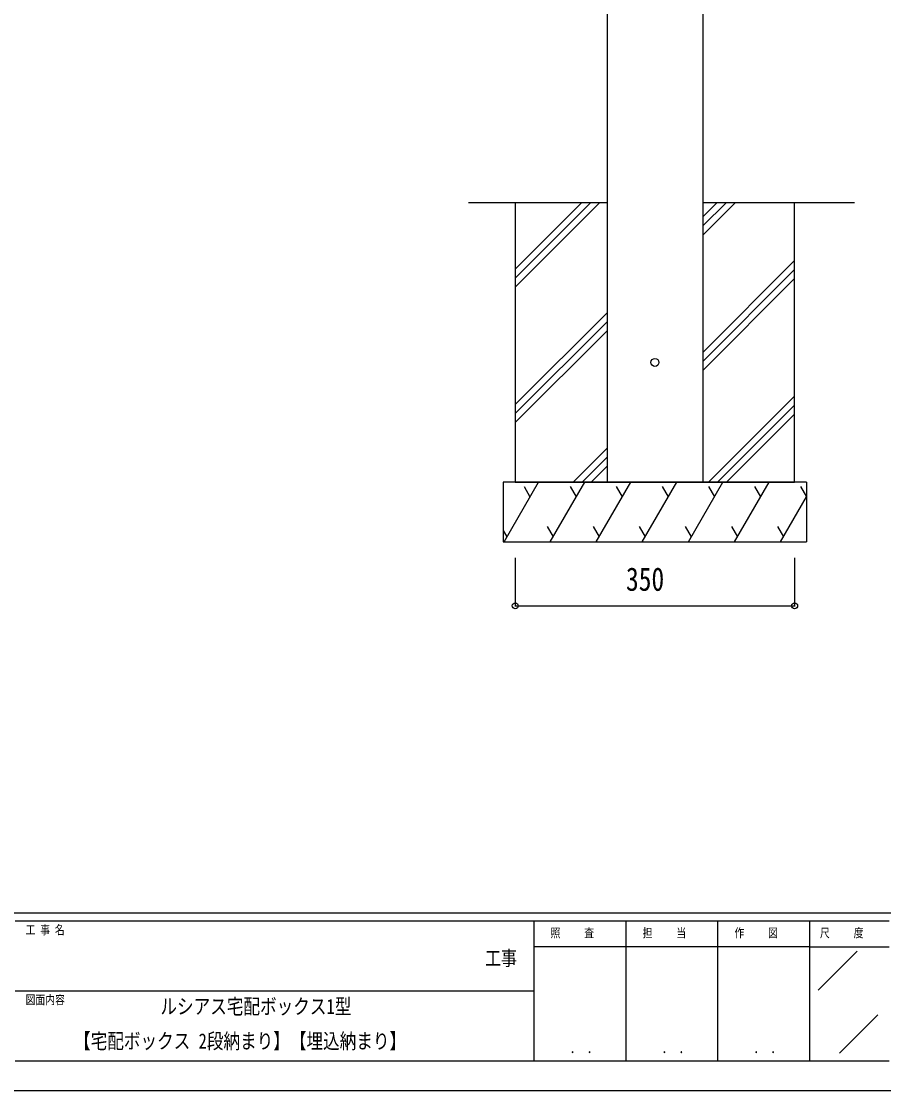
# Model space of a CAD drawing. Units: millimetres, scale not verified. Extents: x -2102 to 2102, y -1485 to 1485.
# Drawn here: x 5 to 1085, y -1485 to -145 of the extents above; entities that cross this region are included whole.
import ezdxf
from ezdxf.enums import TextEntityAlignment as Align

# ---------------------------------------------------------------- set-up
doc = ezdxf.new("R2010")
doc.units = ezdxf.units.MM
doc.header["$LTSCALE"] = 8
for name, color, linetype in [('0-1_USER1', 3, 'Continuous'), ('0-4_YKK_A1', 4, 'Continuous'), ('0-5_YKK_D', 6, 'Continuous'), ('0-6_YKK_ZWAK', 7, 'Continuous')]:
    doc.layers.add(name, color=color, linetype=linetype)
doc.styles.add('ＭＳ ゴシック', font='')
doc.styles.get('ＭＳ ゴシック').set_extended_font_data('MS Gothic')

msp = doc.modelspace()

# ---------------------------------------------------------------- linework, layer by layer
at = {"layer": '0-4_YKK_A1'}
for p, q in [((739.012, 1075), (739.012, -372.5)), ((859.013, 1078.5), (859.012, -372.5)), ((739.012, -372.5), (565.413, -372.5)), ((739.012, -372.5), (624.012, -372.5)), ((624.012, -455.545), (707.056, -372.5)), ((624.012, -466.858), (718.37, -372.5)), ((624.012, -478.172), (729.684, -372.5)), ((739.012, -372.5), (739.012, -722.5)), ((859.012, -372.5), (859.012, -722.5)), ((1049.206, -372.5), (859.012, -372.5)), ((974.012, -372.5), (859.012, -372.5)), ((859.012, -390.25), (876.762, -372.5)), ((859.012, -401.564), (888.076, -372.5)), ((859.012, -412.877), (899.389, -372.5)), ((859.012, -559.956), (974.012, -444.956)), ((859.012, -571.269), (974.012, -456.269)), ((859.012, -582.583), (974.012, -467.583)), ((624.012, -625.25), (739.012, -510.25)), ((624.012, -636.564), (739.012, -521.564)), ((624.012, -647.877), (739.012, -532.877)), ((866.173, -722.5), (974.012, -614.661)), ((877.487, -722.5), (974.012, -625.975)), ((888.801, -722.5), (974.012, -637.289)), ((696.468, -722.5), (739.012, -679.956)), ((707.781, -722.5), (739.012, -691.269)), ((719.095, -722.5), (739.012, -702.583)), ((609.969, -797.5), (653.27, -722.5)), ((667.704, -797.5), (711.005, -722.5)), ((725.439, -797.5), (768.74, -722.5)), ((783.174, -797.5), (826.475, -722.5)), ((840.909, -797.5), (884.21, -722.5)), ((898.644, -797.5), (941.945, -722.5)), ((989.012, -722.5), (989.012, -797.5)), ((635.001, -728.163), (642.501, -741.154)), ((692.736, -728.163), (700.236, -741.154)), ((750.471, -728.163), (757.971, -741.154)), ((808.206, -728.163), (815.706, -741.154)), ((865.941, -728.163), (873.441, -741.154)), ((923.676, -728.163), (931.176, -741.154)), ((981.411, -728.163), (988.911, -741.154)), ((956.379, -797.5), (989.012, -740.979)), ((609.012, -783.149), (613.633, -791.154)), ((663.868, -778.163), (671.368, -791.154)), ((721.603, -778.163), (729.103, -791.154)), ((779.338, -778.163), (786.838, -791.154)), ((837.073, -778.163), (844.573, -791.154)), ((894.808, -778.163), (902.308, -791.154)), ((952.543, -778.163), (960.043, -791.154)), ((609.012, -797.5), (989.012, -797.5))]:
    msp.add_line(p, q, dxfattribs=at)
for points in [[(624.012, -372.5), (624.012, -722.5), (974.012, -722.5), (974.012, -372.5)], [(989.012, -722.5), (609.012, -722.5), (609.012, -797.5)]]:
    msp.add_lwpolyline(points, dxfattribs=at)
msp.add_circle((799.012, -572.5), 5, dxfattribs=at)
at = {"layer": '0-5_YKK_D'}
for p, q in [((624.012, -817.5), (624.012, -878.5)), ((974.012, -817.5), (974.012, -878.5)), ((624.012, -877.5), (974.012, -877.5))]:
    msp.add_line(p, q, dxfattribs=at)
for centre in [(624.012, -877.5), (974.012, -877.5)]:
    msp.add_circle(centre, 3.75, dxfattribs=at)
at = {"layer": '0-6_YKK_ZWAK'}
for p, q in [((1947.51, -1262.5), (-1952.49, -1262.5)), ((647.51, -1272.5), (-2.49, -1272.5)), ((762.51, -1272.5), (762.51, -1447.5)), ((877.51, -1272.5), (877.51, -1447.5)), ((992.51, -1272.5), (992.51, -1447.5)), ((1092.51, -1272.5), (992.51, -1272.5)), ((992.51, -1305), (647.51, -1305)), ((992.51, -1305), (1092.51, -1305)), ((1003.552, -1359.146), (1052.519, -1310.179)), ((-2.49, -1360), (647.51, -1360)), ((1030.336, -1437.994), (1078.446, -1389.884)), ((-2.49, -1447.5), (647.51, -1447.5)), ((647.51, -1447.5), (992.51, -1447.5)), ((992.51, -1447.5), (1092.51, -1447.5))]:
    msp.add_line(p, q, dxfattribs=at)
msp.add_lwpolyline([(-2102.5, -1485), (2102.5, -1485), (2102.5, 1485), (-2102.5, 1485)], close=True, dxfattribs=at)
msp.add_lwpolyline([(992.51, -1272.5), (647.51, -1272.5), (647.51, -1447.5)], dxfattribs=at)

# ---------------------------------------------------------------- texts
at = {"layer": '0-1_USER1', "style": 'ＭＳ ゴシック', "width": 0.8}
for s, p in [('ルシアス宅配ボックス1型', (179.555, -1394.764)), ('【宅配ボックス 2段納まり】【埋込納まり】', (71.395, -1438.098))]:
    msp.add_text(s, height=19.06, dxfattribs=at).set_placement(p, align=Align.BOTTOM_LEFT)
at = {"layer": '0-5_YKK_D', "style": 'ＭＳ ゴシック', "width": 0.8}
msp.add_text('350', height=29.33, dxfattribs=at).set_placement((762.745, -867.5), align=Align.BOTTOM_LEFT)
at = {"layer": '0-6_YKK_ZWAK', "style": 'ＭＳ ゴシック', "width": 0.8}
for s, height, p in [('工 事 名', 11, (10.635, -1292.5)), ('照     査', 11, (668.21, -1296.25)), ('担     当', 11, (783.61, -1296.25)), ('作     図', 11, (898.61, -1296.25)), ('尺     度', 11, (1005.71, -1296.25)), ('工事', 18.33, (586.167, -1333.733)), ('図面内容', 11, (10.635, -1380)), ('． ．', 12.96, (692.5, -1442.176)), ('． ．', 12.96, (807.5, -1442.176)), ('． ．', 12.96, (922.5, -1442.176))]:
    msp.add_text(s, height=height, dxfattribs=at).set_placement(p, align=Align.BOTTOM_LEFT)

doc.saveas('drawing.dxf')
